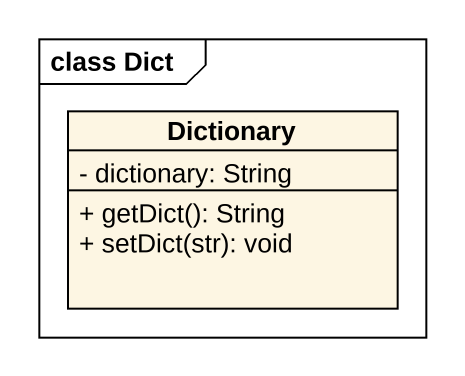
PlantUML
@startuml
mainframe class Dict
hide circle
hide empty members
skinparam classAttributeIconSize 0
class Dictionary {
  - dictionary: String
  + getDict(): String
  + setDict(str): void
}
@enduml
